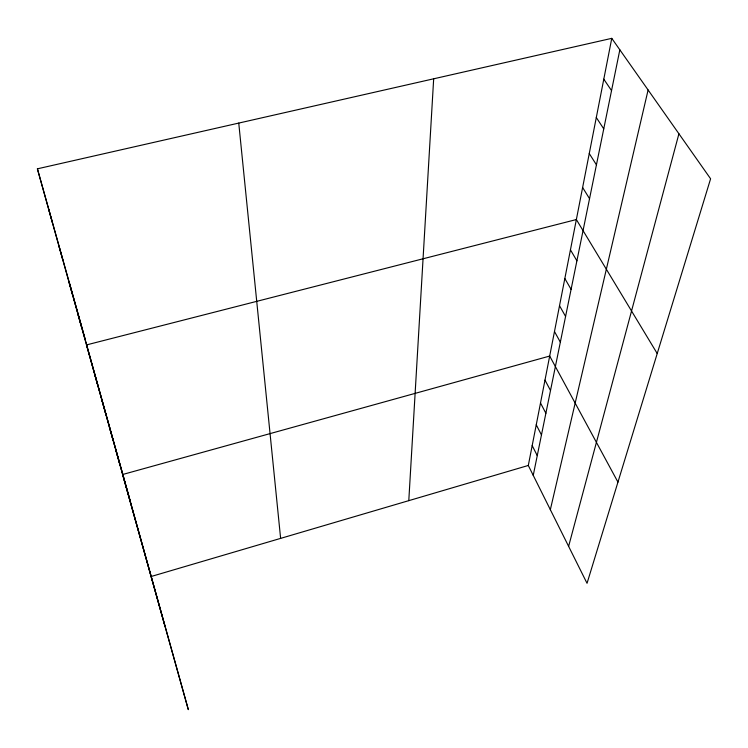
<?xml version="1.0" encoding="UTF-8"?>
<svg xmlns="http://www.w3.org/2000/svg" width="748" height="748" viewBox="0 0 748 748"><rect width="100%" height="100%" fill="white"/><g stroke="black" fill="none" stroke-linecap="round" stroke-linejoin="round"><path stroke-width="1.12" d="M408.791 500.646L433.672 78.802M611.77 38.344L710.6 178.781L587.04 583.309L528.303 465.462L611.77 38.344L37.4 168.824L164.999 626.347M533.24 475.363L619.84 49.807M550.341 509.669L648.105 89.984M568.62 546.349L678.922 133.761M151.049 576.53L528.303 465.462M603.786 79.176L611.537 90.592M596.296 117.511L603.748 128.852M589.256 153.546L596.437 164.812M582.617 187.505L589.546 198.678M657.221 353.552L576.362 219.547L86.488 344.921L130.526 502.058M570.444 249.841L576.904 260.809M564.834 278.518L571.089 289.382M559.523 305.708L565.582 316.46M554.483 331.523L560.346 342.154M617.951 482.123L549.687 356.057L122.607 474.513L188.328 709.656L69.583 283.576M544.983 380.115L550.509 390.503M540.514 402.994L545.881 413.27M536.251 424.799L541.468 434.953M532.193 445.602L537.26 455.626M37.4 168.824L84.907 338.227M48.573 208.916L52.379 222.483M59.008 246.335L62.767 259.743M68.76 281.323L72.472 294.572M77.904 314.123L81.569 327.203M94.566 373.897L98.128 386.632M102.177 401.218L105.692 413.775M109.367 427.014L112.836 439.385M116.164 451.409L119.587 463.601M238.752 123.074L280.622 538.382"/></g></svg>
